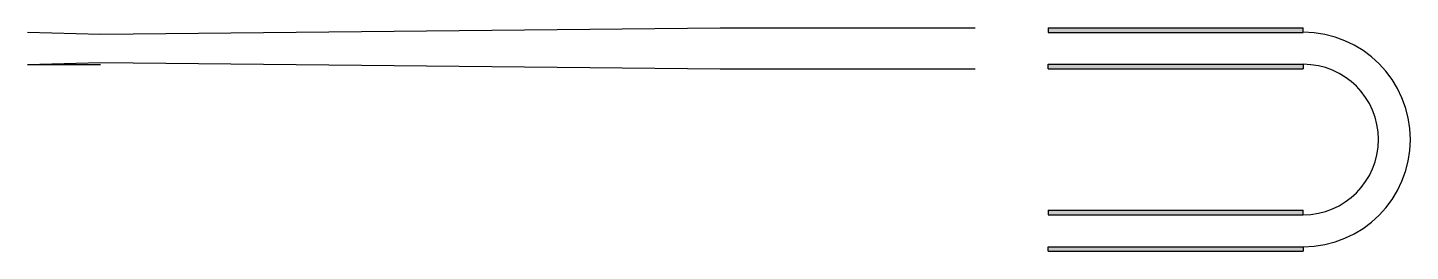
# Model space of a CAD drawing. Header units: inches. Extents: x 0 to 19, y -2.8 to 0.3.
import ezdxf

# ---------------------------------------------------------------- set-up
doc = ezdxf.new("R2010")
doc.units = ezdxf.units.IN
doc.layers.get('0').update_dxf_attribs({"linetype": 'CONTINUOUS', "lineweight": 25, "true_color": 0x000000})

# ---------------------------------------------------------------- blocks, each defined once
blk = doc.blocks.new('leadpipe')
for p, q in [((0, 0.22), (1, 0.195)), ((1, 0.195), (9.5, 0.2825)), ((9.5, 0.2825), (13, 0.2825)), ((0, -0.22), (1, -0.195)), ((0, -0.22), (1, -0.22)), ((1, -0.195), (9.5, -0.2825)), ((9.5, -0.2825), (13, -0.2825))]:
    blk.add_line(p, q)
blk = doc.blocks.new('first curve')
for radius in [1.469, 1.031]:
    blk.add_arc((0, 0), radius, 270, 90)
blk = doc.blocks.new('ground tuning slide tube')
for points in [[(0, 0.282), (3.5, 0.282), (3.5, 0.21875), (0, 0.21875)], [(0, -0.282), (3.5, -0.282), (3.5, -0.21875), (0, -0.21875)]]:
    blk.add_hatch(color=256).paths.add_polyline_path(points)
for p, q in [((0, 0.282), (3.5, 0.282)), ((0, 0.282), (0, 0.21875)), ((0, 0.21875), (3.5, 0.21875)), ((3.5, 0.21875), (3.5, 0.282)), ((0, -0.282), (0, -0.21875)), ((0, -0.21875), (3.5, -0.21875)), ((0, -0.282), (3.5, -0.282)), ((3.5, -0.21875), (3.5, -0.282))]:
    blk.add_line(p, q)

msp = doc.modelspace()

# ---------------------------------------------------------------- block references
for name, p in [('leadpipe', (0, 0)), ('ground tuning slide tube', (14, 0)), ('first curve', (17.5, -1.25)), ('ground tuning slide tube', (14, -2.5))]:
    msp.add_blockref(name, p)

doc.saveas('drawing.dxf')
